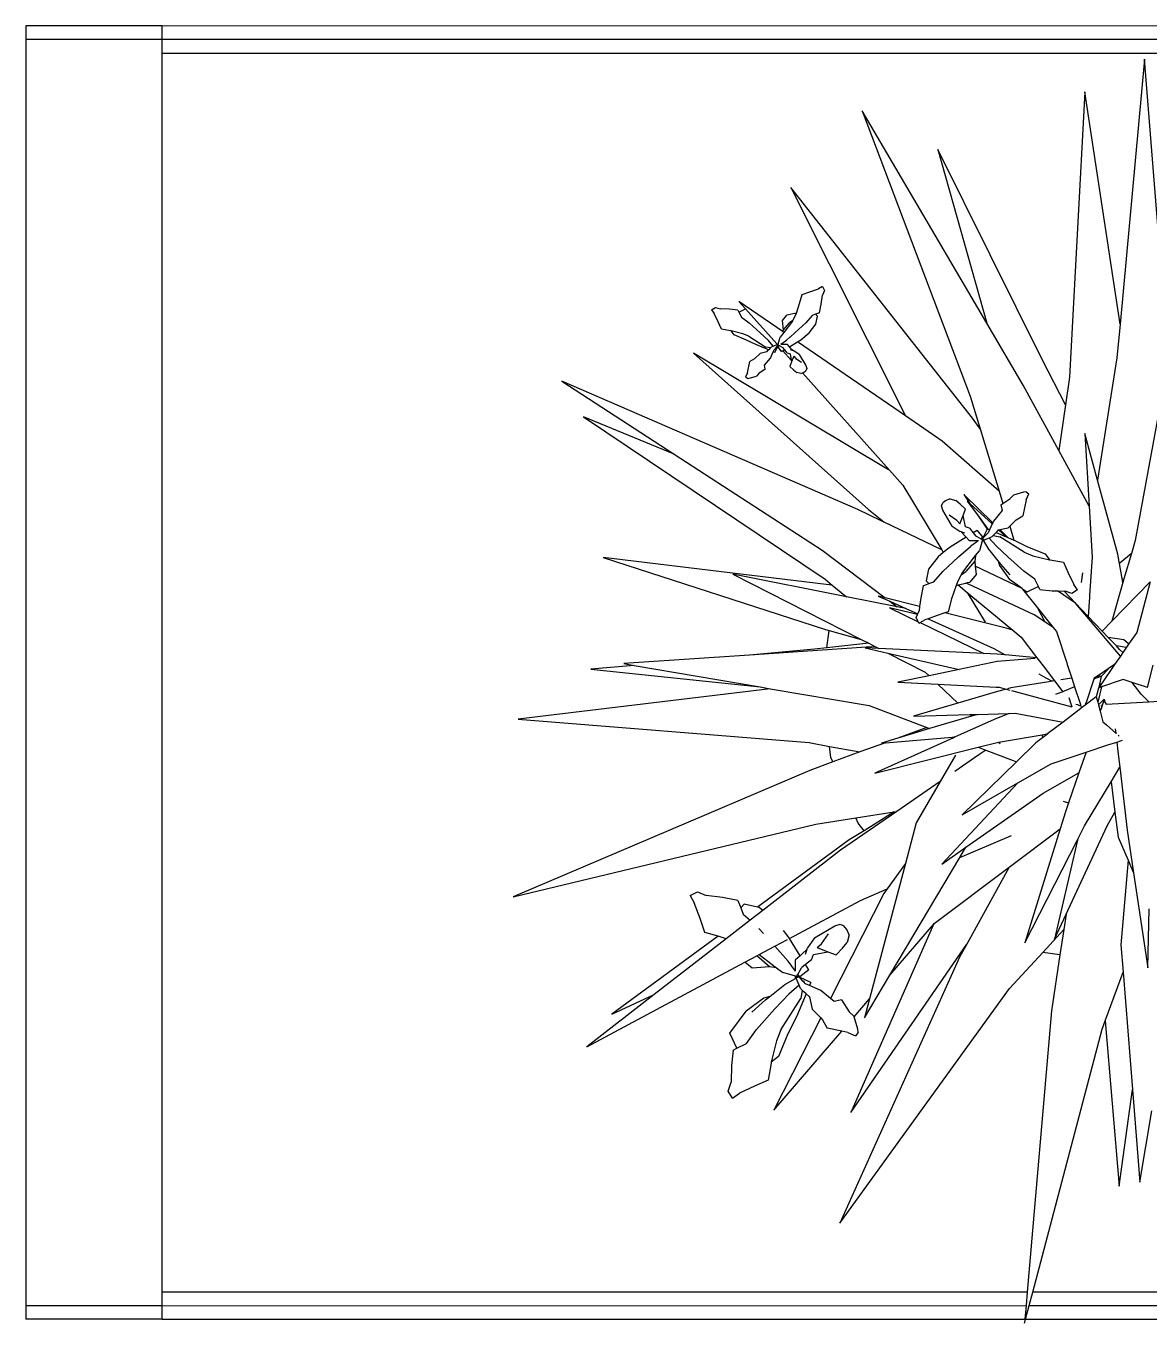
# Model space of a CAD drawing. Header units: metres. Extents: x 244.4 to 340.3, y -4.1 to 64.3.
# Drawn here: x 274.572 to 275.226, y 47.32 to 48.074 of the extents above; entities that cross this region are included whole.
import ezdxf

# ---------------------------------------------------------------- set-up
doc = ezdxf.new("R2010")
doc.units = ezdxf.units.M
doc.layers.add('Edges', color=7, linetype='Continuous')

# ---------------------------------------------------------------- blocks, each defined once
blk = doc.blocks.new('7ui89o')
at = {"layer": 'Edges'}
for p, q in [((276.50005, 48.07429), (276.42084, 48.07429)), ((276.42084, 48.07429), (276.42084, 48.06637)), ((277.58516, 48.07429), (276.50005, 48.07423)), ((276.50005, 48.07423), (276.50005, 48.07429)), ((276.50005, 48.06637), (276.50005, 48.07423)), ((276.50005, 48.06637), (276.42084, 48.06637)), ((276.42084, 48.06637), (276.42085, 47.32976)), ((277.58516, 48.06637), (276.50005, 48.06631)), ((276.50005, 48.06637), (276.50005, 48.06631)), ((276.50005, 48.05844), (276.50005, 48.06631)), ((276.50005, 47.33768), (276.50005, 48.05844)), ((276.50005, 48.05844), (277.58516, 48.05844)), ((277.07142, 48.055), (277.05724, 47.9007)), ((277.08604, 47.87334), (277.07142, 48.055)), ((277.03682, 48.03599), (277.02784, 47.86995)), ((277.05724, 47.9007), (277.03682, 48.03599)), ((276.90732, 48.02491), (276.97003, 47.85898)), ((276.9798, 47.90142), (276.90732, 48.02491)), ((276.9512, 48.00233), (276.9798, 47.90142)), ((277.01211, 47.87993), (276.9512, 48.00233)), ((276.97138, 47.84618), (276.8658, 47.98035)), ((276.8658, 47.98035), (276.93248, 47.84737)), ((276.87681, 47.9195), (276.88177, 47.92136)), ((276.88412, 47.92268), (276.88177, 47.92136)), ((276.8853, 47.92031), (276.88408, 47.9176)), ((276.88412, 47.92268), (276.8853, 47.92031)), ((276.86125, 47.89634), (276.8355, 47.91405)), ((276.8355, 47.91405), (276.83945, 47.90962)), ((276.869, 47.90728), (276.87087, 47.91278)), ((276.87087, 47.91278), (276.87229, 47.91803)), ((276.87229, 47.91803), (276.87681, 47.9195)), ((276.88245, 47.90746), (276.88343, 47.91233)), ((276.88343, 47.91233), (276.88408, 47.9176)), ((276.8196, 47.90917), (276.82185, 47.91056)), ((276.8196, 47.90917), (276.82114, 47.90696)), ((276.82345, 47.90219), (276.82114, 47.90696)), ((276.82185, 47.91056), (276.82466, 47.90961)), ((276.82997, 47.90946), (276.82466, 47.90961)), ((276.83491, 47.90894), (276.82997, 47.90946)), ((276.83491, 47.90894), (276.83549, 47.90777)), ((276.83549, 47.90777), (276.83945, 47.90962)), ((276.83549, 47.90777), (276.83698, 47.90477)), ((276.83698, 47.90477), (276.8415, 47.90155)), ((276.83945, 47.90962), (276.85758, 47.88929)), ((276.86091, 47.90287), (276.86349, 47.90595)), ((276.869, 47.90728), (276.86349, 47.90595)), ((276.86698, 47.90295), (276.86851, 47.90586)), ((276.86851, 47.90586), (276.869, 47.90728)), ((276.8781, 47.90579), (276.87447, 47.9016)), ((276.88012, 47.90656), (276.8781, 47.90579)), ((276.88245, 47.90746), (276.88012, 47.90656)), ((276.88012, 47.90656), (276.88128, 47.90547)), ((276.88025, 47.9007), (276.88128, 47.90547)), ((276.82535, 47.89784), (276.82345, 47.90219)), ((276.83071, 47.89691), (276.82535, 47.89784)), ((276.8415, 47.90155), (276.84799, 47.89566)), ((276.86143, 47.89745), (276.86091, 47.90287)), ((276.86125, 47.89634), (276.86143, 47.89745)), ((276.86143, 47.89745), (276.86504, 47.90159)), ((276.86674, 47.90251), (276.86173, 47.89602)), ((276.86698, 47.90295), (276.86504, 47.90159)), ((276.86674, 47.90251), (276.86698, 47.90295)), ((276.87447, 47.9016), (276.86799, 47.89569)), ((276.87638, 47.89565), (276.88025, 47.9007)), ((277.00095, 47.86539), (276.9798, 47.90142)), ((277.05724, 47.9007), (277.05544, 47.88114)), ((276.83101, 47.89684), (276.83071, 47.89691)), ((276.8328, 47.8945), (276.83101, 47.89684)), ((276.83781, 47.89522), (276.83101, 47.89684)), ((276.84002, 47.89156), (276.8328, 47.8945)), ((276.84132, 47.89377), (276.83781, 47.89522)), ((276.84544, 47.88886), (276.84002, 47.89156)), ((276.84132, 47.89377), (276.85127, 47.88748)), ((276.84799, 47.89566), (276.8527, 47.89124)), ((276.85554, 47.88802), (276.8527, 47.89124)), ((276.85841, 47.88911), (276.85955, 47.89319)), ((276.86167, 47.89594), (276.85955, 47.89319)), ((276.85999, 47.88912), (276.86316, 47.89142)), ((276.86173, 47.89602), (276.86125, 47.89634)), ((276.8619, 47.8959), (276.86173, 47.89602)), ((276.86541, 47.89341), (276.86316, 47.89142)), ((276.86489, 47.88769), (276.86961, 47.8906)), ((276.86541, 47.89341), (276.8655, 47.89342)), ((276.8655, 47.89342), (276.86546, 47.89345)), ((276.86799, 47.89569), (276.8655, 47.89342)), ((276.86961, 47.8906), (276.87148, 47.89175)), ((276.93248, 47.84737), (276.86961, 47.8906)), ((276.87148, 47.89175), (276.87638, 47.89565)), ((276.80906, 47.88392), (276.91097, 47.793)), ((276.92162, 47.81671), (276.80906, 47.88392)), ((276.84789, 47.88378), (276.84453, 47.88058)), ((276.85278, 47.88579), (276.84544, 47.88886)), ((276.85184, 47.88472), (276.84789, 47.88378)), ((276.85392, 47.887), (276.85127, 47.88748)), ((276.85184, 47.88472), (276.85278, 47.88579)), ((276.85201, 47.88476), (276.85184, 47.88472)), ((276.85278, 47.88579), (276.85343, 47.88648)), ((276.85343, 47.88648), (276.85392, 47.887)), ((276.85382, 47.88108), (276.85544, 47.88467)), ((276.85392, 47.887), (276.85446, 47.88758)), ((276.85446, 47.88758), (276.85554, 47.88802)), ((276.85544, 47.88467), (276.85601, 47.88594)), ((276.85636, 47.88428), (276.85544, 47.88467)), ((276.85554, 47.88802), (276.85779, 47.88892)), ((276.85601, 47.88594), (276.85662, 47.88652)), ((276.85636, 47.88428), (276.85801, 47.88768)), ((276.85662, 47.88652), (276.85675, 47.88664)), ((276.8569, 47.88647), (276.85662, 47.88652)), ((276.85675, 47.88664), (276.85807, 47.8879)), ((276.8569, 47.88647), (276.85675, 47.88664)), ((276.85757, 47.8891), (276.8577, 47.88909)), ((276.85758, 47.88929), (276.8577, 47.88909)), ((276.8577, 47.88909), (276.85775, 47.8891)), ((276.85779, 47.88892), (276.8577, 47.88909)), ((276.85775, 47.8891), (276.8578, 47.88905)), ((276.85779, 47.88892), (276.85786, 47.88895)), ((276.85786, 47.88895), (276.85789, 47.88893)), ((276.85789, 47.88893), (276.85806, 47.88845)), ((276.85789, 47.88893), (276.85792, 47.88891)), ((276.85792, 47.88891), (276.85825, 47.88854)), ((276.85792, 47.88891), (276.8583, 47.88871)), ((276.85799, 47.88911), (276.85841, 47.88911)), ((276.85801, 47.88768), (276.85807, 47.8879)), ((276.85801, 47.88768), (276.85817, 47.8878)), ((276.85806, 47.88845), (276.85817, 47.88825)), ((276.85807, 47.8879), (276.8582, 47.88803)), ((276.85815, 47.88818), (276.85817, 47.88825)), ((276.85815, 47.88818), (276.8582, 47.88803)), ((276.85817, 47.88825), (276.85825, 47.88854)), ((276.85817, 47.8878), (276.85895, 47.88836)), ((276.86039, 47.88491), (276.85817, 47.8878)), ((276.85825, 47.88854), (276.8583, 47.88871)), ((276.8583, 47.88871), (276.85841, 47.88911)), ((276.85837, 47.88867), (276.85895, 47.88836)), ((276.85895, 47.88836), (276.86105, 47.88723)), ((276.85996, 47.88909), (276.85999, 47.88912)), ((276.85999, 47.88912), (276.86362, 47.88914)), ((276.86039, 47.88491), (276.8611, 47.88535)), ((276.86208, 47.88595), (276.86105, 47.88723)), ((276.8611, 47.88535), (276.86208, 47.88595)), ((276.8611, 47.88535), (276.86598, 47.87987)), ((276.86364, 47.88403), (276.86208, 47.88595)), ((276.86489, 47.88769), (276.86362, 47.88914)), ((276.86364, 47.88403), (276.86527, 47.88346)), ((276.86542, 47.88707), (276.86489, 47.88769)), ((276.86527, 47.88346), (276.86598, 47.87987)), ((276.86701, 47.88545), (276.86542, 47.88707)), ((276.86543, 47.886), (276.86701, 47.88545)), ((276.86749, 47.8822), (276.86619, 47.87884)), ((276.86701, 47.88545), (276.86744, 47.88531)), ((276.87058, 47.8831), (276.86744, 47.88531)), ((276.86749, 47.8822), (276.86872, 47.88089)), ((276.87058, 47.8831), (276.87437, 47.87666)), ((276.84054, 47.87244), (276.84183, 47.87902)), ((276.84453, 47.88058), (276.84183, 47.87902)), ((276.85085, 47.87453), (276.84711, 47.87206)), ((276.85034, 47.87684), (276.85382, 47.88108)), ((276.85085, 47.87453), (276.85034, 47.87684)), ((276.86619, 47.87884), (276.86517, 47.87619)), ((276.86517, 47.87619), (276.86736, 47.87422)), ((276.86598, 47.87987), (276.86619, 47.87884)), ((276.86872, 47.88089), (276.87187, 47.87866)), ((276.87437, 47.87666), (276.87496, 47.8749)), ((276.87496, 47.8749), (276.87445, 47.87373)), ((277.02546, 47.85378), (277.01211, 47.87993)), ((277.05544, 47.88114), (277.04409, 47.81011)), ((276.90471, 47.79297), (276.7326, 47.86754)), ((276.7326, 47.86754), (276.79793, 47.82511)), ((276.84054, 47.87244), (276.83938, 47.87003)), ((276.84054, 47.86917), (276.83938, 47.87003)), ((276.84054, 47.86917), (276.84157, 47.86932)), ((276.84157, 47.86932), (276.8457, 47.87054)), ((276.84711, 47.87206), (276.8457, 47.87054)), ((276.86736, 47.87422), (276.86916, 47.87273)), ((276.87161, 47.8721), (276.86916, 47.87273)), ((276.87161, 47.8721), (276.87256, 47.8725)), ((276.87256, 47.8725), (276.87329, 47.87281)), ((276.87256, 47.8725), (276.92304, 47.81591)), ((276.87329, 47.87281), (276.87445, 47.87373)), ((277.02784, 47.86995), (277.02546, 47.85378)), ((277.02156, 47.82736), (277.00095, 47.86539)), ((276.97003, 47.85898), (276.97585, 47.83982)), ((277.02546, 47.85378), (277.02156, 47.82736)), ((276.7452, 47.84684), (276.88575, 47.75236)), ((276.79793, 47.82511), (276.7452, 47.84684)), ((276.9537, 47.83277), (276.93248, 47.84737)), ((276.97585, 47.83982), (276.97138, 47.84618)), ((277.07984, 47.84972), (277.06594, 47.77483)), ((276.97585, 47.83982), (276.98686, 47.80363)), ((277.03668, 47.83726), (277.03918, 47.79486)), ((277.04409, 47.81011), (277.03668, 47.83726)), ((276.98686, 47.80363), (276.9537, 47.83277)), ((276.79793, 47.82511), (276.88388, 47.76928)), ((277.03918, 47.79486), (277.02156, 47.82736)), ((276.92304, 47.81591), (276.92162, 47.81671)), ((276.92304, 47.81591), (276.93088, 47.80713)), ((276.93088, 47.80713), (276.95348, 47.76946)), ((277.05588, 47.76693), (277.04409, 47.81011)), ((276.95818, 47.79909), (276.95579, 47.79807)), ((276.95818, 47.79909), (276.96168, 47.79818)), ((276.96639, 47.80167), (276.96984, 47.79648)), ((276.98316, 47.78528), (276.96639, 47.80167)), ((276.98686, 47.80363), (276.98905, 47.79641)), ((276.98905, 47.79641), (276.99318, 47.79915)), ((276.99318, 47.79915), (276.99521, 47.80132)), ((277.0011, 47.80305), (276.99521, 47.80132)), ((277.00257, 47.80327), (277.0011, 47.80305)), ((277.00257, 47.80327), (277.00423, 47.80204)), ((277.00257, 47.7986), (277.00423, 47.80204)), ((276.91831, 47.78642), (276.90471, 47.79297)), ((276.91097, 47.793), (276.91859, 47.78678)), ((276.95339, 47.79508), (276.95413, 47.79676)), ((276.95424, 47.79257), (276.95339, 47.79508)), ((276.95579, 47.79807), (276.95413, 47.79676)), ((276.95966, 47.78336), (276.95424, 47.79257)), ((276.96426, 47.79606), (276.96168, 47.79818)), ((276.96739, 47.79324), (276.96426, 47.79606)), ((276.96593, 47.78945), (276.96739, 47.79324)), ((276.96984, 47.79648), (276.9684, 47.7978)), ((276.9684, 47.7978), (276.97425, 47.78987)), ((276.98284, 47.78456), (276.96984, 47.79648)), ((276.98858, 47.79232), (276.9836, 47.78626)), ((276.98784, 47.79561), (276.98905, 47.79641)), ((276.98784, 47.79561), (276.98858, 47.79232)), ((277.00257, 47.7986), (277.00073, 47.78919)), ((277.03918, 47.79486), (277.04093, 47.76515)), ((276.91831, 47.78642), (276.91859, 47.78678)), ((276.92008, 47.78556), (276.91831, 47.78642)), ((276.91859, 47.78678), (276.92008, 47.78556)), ((276.95348, 47.76946), (276.92008, 47.78556)), ((276.96232, 47.78653), (276.95781, 47.78971)), ((276.96408, 47.78466), (276.96232, 47.78653)), ((276.96408, 47.78466), (276.96593, 47.78945)), ((276.96725, 47.78285), (276.96593, 47.78945)), ((276.97425, 47.78987), (276.97985, 47.78145)), ((276.97425, 47.78987), (276.98042, 47.78149)), ((276.98284, 47.78456), (276.98129, 47.78113)), ((276.98316, 47.78528), (276.98284, 47.78456)), ((276.9836, 47.78626), (276.98316, 47.78528)), ((276.99304, 47.78331), (276.99687, 47.78697)), ((276.99687, 47.78697), (277.00073, 47.78919)), ((276.96779, 47.77682), (276.95837, 47.77101)), ((276.95966, 47.78336), (276.96414, 47.78022)), ((276.96475, 47.78001), (276.96414, 47.78022)), ((276.96475, 47.78001), (276.96702, 47.77769)), ((276.96702, 47.77923), (276.96475, 47.78001)), ((276.96702, 47.77769), (276.96779, 47.77682)), ((276.96958, 47.78204), (276.96725, 47.78285)), ((276.96779, 47.77682), (276.9696, 47.77475)), ((276.96958, 47.78204), (276.9718, 47.77929)), ((276.97421, 47.78078), (276.9718, 47.77929)), ((276.9718, 47.77929), (276.97327, 47.77747)), ((276.97627, 47.77586), (276.97327, 47.77747)), ((276.97421, 47.78078), (276.97738, 47.77666)), ((276.97738, 47.77666), (276.97627, 47.77586)), ((276.97753, 47.77651), (276.97734, 47.77633)), ((276.97742, 47.77612), (276.97734, 47.77633)), ((276.97761, 47.77681), (276.97738, 47.77666)), ((276.97941, 47.77831), (276.97753, 47.77651)), ((276.97761, 47.77681), (276.97753, 47.77651)), ((276.97985, 47.78145), (276.97761, 47.77681)), ((276.98114, 47.77635), (276.97793, 47.77505)), ((276.9792, 47.77856), (276.9796, 47.77849)), ((276.9792, 47.77856), (276.97941, 47.77831)), ((276.9796, 47.77849), (276.97941, 47.77831)), ((276.98047, 47.77932), (276.9796, 47.77849)), ((276.97997, 47.78168), (276.97985, 47.78145)), ((276.97997, 47.78168), (276.98042, 47.78149)), ((276.98042, 47.78149), (276.98129, 47.78113)), ((276.98129, 47.78113), (276.98047, 47.77932)), ((276.98268, 47.77697), (276.98114, 47.77635)), ((276.98114, 47.77635), (276.9852, 47.77174)), ((276.98349, 47.77779), (276.98268, 47.77697)), ((276.98415, 47.77854), (276.98349, 47.77779)), ((276.98349, 47.77779), (276.98724, 47.77712)), ((276.98509, 47.77953), (276.98415, 47.77854)), ((276.98643, 47.78105), (276.98509, 47.77953)), ((276.98509, 47.77953), (276.99104, 47.77704)), ((276.98618, 47.78099), (276.98643, 47.78105)), ((276.98643, 47.78105), (276.98662, 47.7811)), ((276.98662, 47.7811), (276.98727, 47.78125)), ((276.99104, 47.77704), (276.98662, 47.7811)), ((277.00146, 47.76813), (276.98724, 47.77712)), ((276.98727, 47.78125), (276.99207, 47.78239)), ((276.99198, 47.77665), (276.98727, 47.78125)), ((276.99104, 47.77704), (276.99198, 47.77665)), ((276.99198, 47.77665), (276.99551, 47.77517)), ((276.99207, 47.78239), (276.99304, 47.78331)), ((276.99304, 47.78331), (276.99551, 47.77517)), ((276.88388, 47.76928), (276.92057, 47.74159)), ((276.95348, 47.76946), (276.95443, 47.76788)), ((276.95837, 47.77101), (276.95443, 47.76788)), ((276.96335, 47.76538), (276.97026, 47.77149)), ((276.97479, 47.77478), (276.9696, 47.77475)), ((276.97479, 47.77478), (276.97026, 47.77149)), ((276.97324, 47.76613), (276.97542, 47.76895)), ((276.97483, 47.77481), (276.97479, 47.77478)), ((276.97705, 47.77479), (276.97542, 47.76895)), ((276.9771, 47.77541), (276.97627, 47.77586)), ((276.9772, 47.77536), (276.97705, 47.77479)), ((276.97806, 47.77482), (276.97705, 47.77479)), ((276.97739, 47.77602), (276.9772, 47.77536)), ((276.97779, 47.77504), (276.9772, 47.77536)), ((276.97742, 47.77612), (276.97739, 47.77602)), ((276.97755, 47.77573), (276.97739, 47.77602)), ((276.97755, 47.77573), (276.97742, 47.77612)), ((276.97779, 47.77504), (276.97755, 47.77573)), ((276.97784, 47.77502), (276.97779, 47.77504)), ((276.97793, 47.77505), (276.97784, 47.77502)), ((276.97798, 47.77496), (276.97784, 47.77502)), ((276.97798, 47.77496), (276.97793, 47.77505)), ((276.97825, 47.7748), (276.97798, 47.77496)), ((276.98084, 47.76986), (276.97806, 47.77482)), ((276.97825, 47.7748), (276.97806, 47.77482)), ((276.98625, 47.76311), (276.98084, 47.76986)), ((276.99193, 47.76543), (276.9852, 47.77174)), ((276.99551, 47.77517), (276.99558, 47.77514)), ((276.99558, 47.77514), (277.00331, 47.77128)), ((277.00331, 47.77128), (277.01363, 47.76709)), ((277.06594, 47.77483), (277.06382, 47.76745)), ((276.75659, 47.76496), (276.88597, 47.72316)), ((276.88629, 47.74934), (276.75659, 47.76496)), ((276.95137, 47.76544), (276.94584, 47.75822)), ((276.95443, 47.76788), (276.95137, 47.76544)), ((276.95409, 47.75694), (276.96335, 47.76538)), ((276.96514, 47.75565), (276.97324, 47.76613)), ((276.97273, 47.76288), (276.96758, 47.75695)), ((276.97324, 47.76613), (276.97273, 47.76288)), ((276.97273, 47.76288), (276.973, 47.76006)), ((276.98625, 47.76311), (276.9871, 47.76041)), ((276.98784, 47.76113), (276.98625, 47.76311)), ((276.99336, 47.75492), (276.98784, 47.76113)), ((277.0012, 47.75701), (276.99193, 47.76543)), ((277.00146, 47.76813), (277.00647, 47.76606)), ((277.00647, 47.76606), (277.01619, 47.76375)), ((277.01363, 47.76709), (277.01619, 47.76375)), ((277.01619, 47.76375), (277.01662, 47.76364)), ((277.01662, 47.76364), (277.02428, 47.76232)), ((277.02428, 47.76232), (277.02698, 47.7561)), ((277.04093, 47.76515), (277.03951, 47.7429)), ((277.0567, 47.76255), (277.05588, 47.76693)), ((277.0571, 47.7618), (277.0567, 47.76255)), ((277.05687, 47.7616), (277.0567, 47.76255)), ((277.0571, 47.7618), (277.05687, 47.7616)), ((277.05853, 47.75276), (277.05687, 47.7616)), ((277.06382, 47.76745), (277.0571, 47.7618)), ((277.06382, 47.76745), (277.05952, 47.75253)), ((276.89809, 47.74222), (276.83203, 47.7554)), ((276.83203, 47.7554), (276.90671, 47.71735)), ((276.94584, 47.75822), (276.94437, 47.75141)), ((276.94891, 47.75096), (276.95409, 47.75694)), ((276.9648, 47.75501), (276.96261, 47.75085)), ((276.9648, 47.75501), (276.96758, 47.75695)), ((276.96514, 47.75565), (276.9648, 47.75501)), ((276.97347, 47.75512), (276.96979, 47.75073)), ((277.00025, 47.74692), (276.973, 47.76006)), ((276.973, 47.76006), (276.97347, 47.75512)), ((276.9871, 47.76041), (276.993, 47.7523)), ((277.00765, 47.75242), (277.0012, 47.75701)), ((277.02698, 47.7561), (277.03029, 47.74929)), ((277.03547, 47.75611), (277.03458, 47.75057)), ((276.88575, 47.75236), (276.88985, 47.74899)), ((276.88985, 47.74899), (276.88629, 47.74934)), ((276.88985, 47.74899), (276.89809, 47.74222)), ((276.9427, 47.74857), (276.9413, 47.74161)), ((276.9427, 47.74857), (276.94603, 47.74985)), ((276.94603, 47.74985), (276.94437, 47.75141)), ((276.94603, 47.74985), (276.94891, 47.75096)), ((276.96192, 47.74883), (276.95924, 47.74098)), ((276.96261, 47.75085), (276.96192, 47.74883)), ((276.96192, 47.74883), (276.963, 47.74909)), ((276.963, 47.74909), (276.96747, 47.75017)), ((276.963, 47.74909), (276.96839, 47.74463)), ((276.96747, 47.75017), (276.96842, 47.7504)), ((276.96907, 47.74943), (276.96747, 47.75017)), ((276.96842, 47.7504), (276.96979, 47.75073)), ((277.00735, 47.73162), (276.96907, 47.74943)), ((277.00025, 47.74692), (276.993, 47.7523)), ((277.00058, 47.74668), (277.00025, 47.74692)), ((277.00294, 47.74493), (277.00058, 47.74668)), ((277.00058, 47.74668), (277.00927, 47.73575)), ((277.00978, 47.74813), (277.00294, 47.74493)), ((277.00978, 47.74813), (277.00765, 47.75242)), ((277.01061, 47.74645), (277.00978, 47.74813)), ((277.01061, 47.74645), (277.01767, 47.74572)), ((277.03249, 47.74613), (277.02927, 47.74414)), ((277.03249, 47.74613), (277.03029, 47.74929)), ((277.07471, 47.75082), (277.05244, 47.72795)), ((277.05894, 47.75053), (277.05244, 47.72795)), ((277.05893, 47.75262), (277.05853, 47.75276)), ((277.05894, 47.75053), (277.05853, 47.75276)), ((277.05952, 47.75253), (277.05894, 47.75053)), ((277.07471, 47.75082), (277.06691, 47.72142)), ((276.92752, 47.73635), (276.89809, 47.74222)), ((276.92057, 47.74159), (276.91656, 47.7426)), ((276.91656, 47.7426), (276.92326, 47.73957)), ((276.94067, 47.73653), (276.92057, 47.74159)), ((276.92326, 47.73957), (276.92752, 47.73635)), ((276.92326, 47.73957), (276.93258, 47.73534)), ((276.9413, 47.74161), (276.94067, 47.73653)), ((276.95924, 47.74098), (276.95721, 47.73348)), ((276.96839, 47.74463), (276.97868, 47.72748)), ((276.96839, 47.74463), (276.97703, 47.73748)), ((277.01767, 47.74572), (277.02092, 47.74562)), ((277.03136, 47.73849), (277.02092, 47.74562)), ((277.02092, 47.74562), (277.02475, 47.74551)), ((277.03136, 47.73849), (277.02475, 47.74551)), ((277.02475, 47.74551), (277.02525, 47.7455)), ((277.02927, 47.74414), (277.02525, 47.7455)), ((277.05743, 47.70766), (277.03136, 47.73849)), ((277.03874, 47.73079), (277.03136, 47.73849)), ((277.03945, 47.74197), (277.03874, 47.73079)), ((277.03951, 47.7429), (277.03945, 47.74197)), ((276.92313, 47.73578), (276.93989, 47.72767)), ((276.93934, 47.73179), (276.92313, 47.73578)), ((276.93258, 47.73534), (276.92752, 47.73635)), ((276.93258, 47.73534), (276.93952, 47.73219)), ((276.93863, 47.73021), (276.93934, 47.73179)), ((276.93934, 47.73179), (276.93952, 47.73219)), ((276.93952, 47.73219), (276.94037, 47.73409)), ((276.94067, 47.73653), (276.94037, 47.73409)), ((276.95076, 47.73137), (276.9456, 47.72944)), ((276.9553, 47.73285), (276.95076, 47.73137)), ((276.95721, 47.73348), (276.9553, 47.73285)), ((276.991, 47.72387), (276.9553, 47.73285)), ((276.97703, 47.73748), (276.99492, 47.72268)), ((277.01339, 47.72761), (277.00735, 47.73162)), ((277.00927, 47.73575), (277.01339, 47.72761)), ((277.00927, 47.73575), (277.01835, 47.72432)), ((276.93989, 47.72767), (276.93863, 47.73021)), ((276.94031, 47.72683), (276.93989, 47.72767)), ((276.94031, 47.72683), (276.94092, 47.72717)), ((276.94092, 47.72717), (276.94367, 47.72872)), ((276.94092, 47.72717), (276.97799, 47.70922)), ((276.9456, 47.72944), (276.94367, 47.72872)), ((276.9456, 47.72944), (276.9839, 47.71208)), ((276.99492, 47.72268), (276.991, 47.72387)), ((277.01835, 47.72432), (277.01339, 47.72761)), ((277.01835, 47.72432), (277.02019, 47.72201)), ((277.04687, 47.72224), (277.03874, 47.73079)), ((277.05244, 47.72795), (277.04687, 47.72224)), ((276.88597, 47.72316), (276.888, 47.72259)), ((276.88667, 47.71248), (276.888, 47.72259)), ((276.888, 47.72259), (276.90671, 47.71735)), ((276.90671, 47.71735), (276.91103, 47.71515)), ((276.99492, 47.72268), (276.99975, 47.71869)), ((276.99975, 47.71869), (277.00887, 47.7067)), ((277.02019, 47.72201), (277.0262, 47.70371)), ((277.05034, 47.71858), (277.04687, 47.72224)), ((277.05942, 47.71719), (277.05034, 47.71858)), ((277.05511, 47.71357), (277.05034, 47.71858)), ((277.06189, 47.71495), (277.05942, 47.71719)), ((277.06691, 47.72142), (277.06224, 47.71464)), ((276.84166, 47.70829), (276.76851, 47.70328)), ((276.91254, 47.71314), (276.84166, 47.70829)), ((276.87956, 47.7117), (276.84166, 47.70829)), ((276.88667, 47.71248), (276.87956, 47.7117)), ((276.91103, 47.71515), (276.88667, 47.71248)), ((276.90896, 47.71251), (276.92219, 47.70946)), ((276.91696, 47.71213), (276.90896, 47.71251)), ((276.91103, 47.71515), (276.91532, 47.71296)), ((276.91532, 47.71296), (276.91254, 47.71314)), ((276.91532, 47.71296), (276.91696, 47.71213)), ((276.97799, 47.70922), (276.91696, 47.71213)), ((276.92219, 47.70946), (276.94392, 47.6984)), ((276.92219, 47.70946), (276.96359, 47.69993)), ((276.98577, 47.70885), (276.97799, 47.70922)), ((276.9839, 47.71208), (276.99041, 47.70842)), ((276.99041, 47.70842), (276.98577, 47.70885)), ((277.00887, 47.7067), (276.99041, 47.70842)), ((277.06076, 47.71264), (277.05511, 47.71357)), ((277.05699, 47.71159), (277.05511, 47.71357)), ((277.05882, 47.70967), (277.05699, 47.71159)), ((277.05882, 47.70967), (277.05743, 47.70766)), ((277.05945, 47.71058), (277.05882, 47.70967)), ((277.06224, 47.71464), (277.05945, 47.71058)), ((277.06224, 47.71464), (277.06189, 47.71495)), ((276.77455, 47.70225), (276.74946, 47.7)), ((276.76851, 47.70328), (276.77455, 47.70225)), ((276.77455, 47.70225), (276.84796, 47.68972)), ((276.98571, 47.70456), (276.96359, 47.69993)), ((277.00776, 47.70619), (276.98571, 47.70456)), ((277.00887, 47.7067), (277.01325, 47.70095)), ((277.01325, 47.70095), (277.01419, 47.69971)), ((277.0262, 47.70371), (277.02651, 47.70277)), ((277.02651, 47.70277), (277.02913, 47.69483)), ((277.05406, 47.70276), (277.04639, 47.69162)), ((277.05406, 47.70276), (277.05034, 47.70028)), ((277.05743, 47.70766), (277.05406, 47.70276)), ((277.07318, 47.68938), (277.07655, 47.70248)), ((276.74946, 47.7), (276.84796, 47.68972)), ((276.94613, 47.69628), (276.92803, 47.69249)), ((276.94392, 47.6984), (276.94613, 47.69628)), ((276.96359, 47.69993), (276.94613, 47.69628)), ((277.00993, 47.69744), (277.01412, 47.69508)), ((277.01412, 47.69508), (277.01775, 47.69305)), ((277.01419, 47.69971), (277.01911, 47.69326)), ((277.01911, 47.69326), (277.01775, 47.69305)), ((277.01911, 47.69326), (277.0239, 47.68696)), ((277.02913, 47.69483), (277.0228, 47.69384)), ((277.02913, 47.69483), (277.0308, 47.68975)), ((277.04197, 47.69426), (277.03744, 47.68072)), ((277.04393, 47.69504), (277.04197, 47.69426)), ((277.04216, 47.69482), (277.04197, 47.69426)), ((277.0458, 47.69725), (277.04216, 47.69482)), ((277.0458, 47.69725), (277.04393, 47.69504)), ((277.04639, 47.69604), (277.04393, 47.69504)), ((277.04631, 47.69571), (277.0452, 47.69134)), ((277.05034, 47.70028), (277.0458, 47.69725)), ((277.05058, 47.7002), (277.04631, 47.69571)), ((277.04639, 47.69604), (277.04631, 47.69571)), ((277.059, 47.6941), (277.04641, 47.6897)), ((277.05058, 47.7002), (277.05034, 47.70028)), ((277.06419, 47.69237), (277.059, 47.6941)), ((276.8538, 47.68872), (276.70708, 47.67093)), ((276.84796, 47.68972), (276.8538, 47.68872)), ((276.8538, 47.68872), (276.91138, 47.67889)), ((276.92803, 47.69249), (276.95129, 47.69135)), ((276.95129, 47.69135), (276.96291, 47.68024)), ((276.95129, 47.69135), (276.98521, 47.68968)), ((276.98463, 47.68662), (276.96291, 47.68024)), ((276.99103, 47.68849), (276.98463, 47.68662)), ((276.98521, 47.68968), (276.987, 47.68959)), ((276.987, 47.68959), (276.99103, 47.68849)), ((276.99103, 47.68849), (276.99314, 47.68792)), ((276.99372, 47.68929), (276.99176, 47.68871)), ((277.01573, 47.69273), (276.99372, 47.68929)), ((276.99411, 47.68766), (277.02909, 47.67817)), ((277.01775, 47.69305), (277.01573, 47.69273)), ((277.0239, 47.68696), (277.02015, 47.68545)), ((277.02475, 47.68731), (277.0239, 47.68696)), ((277.0308, 47.68975), (277.02475, 47.68731)), ((277.0308, 47.68975), (277.03396, 47.68013)), ((277.04464, 47.68909), (277.04335, 47.68403)), ((277.04641, 47.6897), (277.04424, 47.68082)), ((277.04639, 47.69162), (277.04464, 47.68909)), ((277.0452, 47.69134), (277.04464, 47.68909)), ((277.04641, 47.6897), (277.04464, 47.68909)), ((277.04639, 47.69162), (277.0452, 47.69134)), ((277.06952, 47.68551), (277.06419, 47.69237)), ((277.07318, 47.68938), (277.06419, 47.69237)), ((276.91138, 47.67889), (276.94478, 47.66614)), ((276.96291, 47.68024), (276.93707, 47.67266)), ((277.02015, 47.68545), (277.01968, 47.68526)), ((277.0274, 47.68358), (277.02853, 47.67998)), ((277.02853, 47.67998), (277.02909, 47.67817)), ((277.03159, 47.67973), (277.03255, 47.67943)), ((277.03255, 47.67943), (277.03321, 47.67922)), ((277.03321, 47.67922), (277.03383, 47.67902)), ((277.03396, 47.68013), (277.03427, 47.6792)), ((277.03427, 47.6792), (277.03482, 47.6775)), ((277.03688, 47.67908), (277.03482, 47.6775)), ((277.04335, 47.68403), (277.03688, 47.67908)), ((277.03737, 47.68052), (277.03688, 47.67908)), ((277.03744, 47.68072), (277.03737, 47.68052)), ((277.04335, 47.68403), (277.04424, 47.68082)), ((277.04424, 47.68082), (277.04462, 47.67941)), ((277.04793, 47.68258), (277.04462, 47.67941)), ((277.04462, 47.67941), (277.04567, 47.67555)), ((277.04624, 47.67884), (277.04639, 47.67766)), ((277.04705, 47.67955), (277.04639, 47.67766)), ((277.04662, 47.67952), (277.04705, 47.67955)), ((277.04782, 47.68178), (277.04705, 47.67955)), ((277.04782, 47.68178), (277.04844, 47.68085)), ((277.04793, 47.68258), (277.04844, 47.68085)), ((277.04844, 47.68085), (277.04923, 47.67968)), ((277.04905, 47.67967), (277.04923, 47.67968)), ((277.04923, 47.67968), (277.07406, 47.68114)), ((277.07406, 47.68114), (277.06952, 47.68551)), ((277.07368, 47.68112), (277.07388, 47.68132)), ((277.07406, 47.68114), (277.07983, 47.68148)), ((276.70708, 47.67093), (276.87644, 47.65732)), ((276.93707, 47.67266), (276.9698, 47.67365)), ((276.97075, 47.67275), (276.94647, 47.66549)), ((276.98533, 47.6714), (276.96137, 47.66064)), ((276.9698, 47.67365), (276.97424, 47.67379)), ((276.9698, 47.67365), (276.97075, 47.67275)), ((276.97424, 47.67379), (276.97075, 47.67275)), ((276.97424, 47.67379), (276.99264, 47.67435)), ((276.99264, 47.67435), (276.98533, 47.6714)), ((276.99264, 47.67435), (276.99615, 47.67446)), ((276.99615, 47.67446), (277.02409, 47.66928)), ((277.03441, 47.67718), (277.02409, 47.66928)), ((277.03482, 47.6775), (277.03441, 47.67718)), ((277.04639, 47.67766), (277.04567, 47.67555)), ((277.04567, 47.67555), (277.04731, 47.66946)), ((276.94478, 47.66614), (276.92799, 47.65997)), ((276.94647, 47.66549), (276.92799, 47.65997)), ((276.94478, 47.66614), (276.94647, 47.66549)), ((277.02409, 47.66928), (277.01531, 47.66255)), ((277.04731, 47.66946), (277.04933, 47.66768)), ((277.04933, 47.66768), (277.05474, 47.66292)), ((277.05446, 47.66528), (277.05474, 47.66292)), ((276.87644, 47.65732), (276.88823, 47.65515)), ((276.92071, 47.6573), (276.90593, 47.65188)), ((276.96036, 47.66019), (276.91453, 47.63961)), ((276.92799, 47.65997), (276.91841, 47.65711)), ((276.91841, 47.65711), (276.92071, 47.6573)), ((276.92071, 47.6573), (276.95955, 47.66049)), ((276.95955, 47.66049), (276.96137, 47.66064)), ((276.95955, 47.66049), (276.96036, 47.66019)), ((276.96137, 47.66064), (276.96036, 47.66019)), ((276.97479, 47.65468), (276.98657, 47.65762)), ((276.98657, 47.65762), (276.98677, 47.65767)), ((276.98657, 47.65762), (276.98746, 47.65677)), ((276.98677, 47.65767), (276.98763, 47.65782)), ((276.98763, 47.65782), (277.01186, 47.66196)), ((277.00829, 47.65716), (276.99704, 47.64618)), ((277.01216, 47.66013), (277.00829, 47.65716)), ((277.01186, 47.66196), (277.01457, 47.66242)), ((277.01186, 47.66196), (277.01216, 47.66013)), ((277.01513, 47.66241), (277.01216, 47.66013)), ((277.01457, 47.66242), (277.01531, 47.66255)), ((277.01457, 47.66242), (277.01513, 47.66241)), ((277.01531, 47.66255), (277.01513, 47.66241)), ((277.03745, 47.65177), (277.05013, 47.65596)), ((277.05013, 47.65596), (277.05535, 47.65769)), ((277.05474, 47.66292), (277.05479, 47.66248)), ((277.05535, 47.65769), (277.05801, 47.65857)), ((277.05535, 47.65769), (277.056, 47.65213)), ((277.0561, 47.66172), (277.05655, 47.66132)), ((277.05655, 47.66132), (277.05672, 47.66117)), ((277.05801, 47.65857), (277.05862, 47.65878)), ((276.88907, 47.64874), (276.88823, 47.65515)), ((276.88823, 47.65515), (276.90593, 47.65188)), ((276.89017, 47.64609), (276.88907, 47.64874)), ((276.90593, 47.65188), (276.89017, 47.64609)), ((276.91453, 47.63961), (276.97479, 47.65468)), ((276.96145, 47.65002), (276.95262, 47.63474)), ((276.975, 47.65019), (276.96104, 47.64055)), ((276.97479, 47.65468), (276.97911, 47.65303)), ((276.97911, 47.65303), (276.975, 47.65019)), ((276.97911, 47.65303), (276.9951, 47.64692)), ((277.01724, 47.64508), (277.03745, 47.65177)), ((277.03745, 47.65177), (277.0333, 47.63976)), ((277.056, 47.65213), (277.05706, 47.64308)), ((276.8767, 47.64115), (276.70417, 47.56752)), ((276.89017, 47.64609), (276.8767, 47.64115)), ((276.99704, 47.64618), (276.9654, 47.61529)), ((276.9951, 47.64692), (276.99704, 47.64618)), ((276.99787, 47.63395), (277.01724, 47.64508)), ((277.05197, 47.63457), (277.05706, 47.64308)), ((277.05706, 47.64308), (277.06134, 47.60644)), ((276.95262, 47.63474), (276.9273, 47.61727)), ((276.95262, 47.63474), (276.93869, 47.61065)), ((276.99787, 47.63395), (276.95348, 47.58657)), ((276.9654, 47.61529), (276.99787, 47.63395)), ((277.01245, 47.62795), (277.0333, 47.63976)), ((277.0333, 47.63976), (277.02724, 47.62223)), ((277.03662, 47.60889), (277.05197, 47.63457)), ((277.05197, 47.63457), (277.05426, 47.61686)), ((276.96761, 47.59648), (277.01245, 47.62795)), ((277.02415, 47.62331), (277.02724, 47.62223)), ((277.02724, 47.62223), (277.02545, 47.61704)), ((276.88035, 47.60993), (276.90364, 47.61357)), ((276.9273, 47.61727), (276.89463, 47.59473)), ((276.90364, 47.61357), (276.92589, 47.61705)), ((276.9049, 47.61053), (276.90364, 47.61357)), ((276.90832, 47.60608), (276.9049, 47.61053)), ((276.92589, 47.61705), (276.90832, 47.60608)), ((276.92589, 47.61705), (276.9273, 47.61727)), ((276.93869, 47.61065), (276.93242, 47.58704)), ((277.02545, 47.61704), (277.0224, 47.60718)), ((277.04967, 47.60896), (277.05426, 47.61686)), ((277.05426, 47.61686), (277.05615, 47.6023)), ((276.70417, 47.56752), (276.88035, 47.60993)), ((276.90832, 47.60608), (276.89975, 47.60073)), ((276.96401, 47.59043), (276.99402, 47.60335)), ((276.9927, 47.58485), (277.0224, 47.60718)), ((277.0224, 47.60718), (277.00186, 47.5408)), ((277.02584, 47.55759), (277.04967, 47.60896)), ((277.03271, 47.60123), (277.03662, 47.60889)), ((277.06134, 47.60644), (277.06512, 47.58151)), ((276.89975, 47.60073), (276.84639, 47.5616)), ((276.95348, 47.58657), (276.96761, 47.59648)), ((276.96401, 47.59043), (276.96761, 47.59648)), ((277.00186, 47.5408), (277.03224, 47.60031)), ((277.03179, 47.59729), (277.01902, 47.5429)), ((277.03271, 47.60123), (277.03179, 47.59729)), ((277.03224, 47.60031), (277.03179, 47.59729)), ((277.03224, 47.60031), (277.03271, 47.60123)), ((277.05615, 47.6023), (277.06188, 47.58902)), ((276.89463, 47.59473), (276.84948, 47.55973)), ((276.92329, 47.52197), (276.96401, 47.59043)), ((277.06188, 47.58902), (277.05772, 47.5397)), ((277.06188, 47.58902), (277.06512, 47.58151)), ((276.93242, 47.58704), (276.91149, 47.50824)), ((276.93242, 47.58704), (276.92172, 47.57222)), ((276.94917, 47.55212), (276.9927, 47.58485)), ((276.9927, 47.58485), (276.96806, 47.54015)), ((277.06512, 47.58151), (277.07348, 47.52636)), ((276.80711, 47.56848), (276.81145, 47.57062)), ((276.80711, 47.56848), (276.80953, 47.56418)), ((276.81145, 47.57062), (276.81641, 47.5684)), ((276.82604, 47.56721), (276.81641, 47.5684)), ((276.83494, 47.56542), (276.82604, 47.56721)), ((276.83494, 47.56542), (276.83659, 47.56115)), ((276.86487, 47.54341), (276.90628, 47.56557)), ((276.91986, 47.56964), (276.88883, 47.50843)), ((276.90628, 47.56557), (276.92172, 47.57222)), ((276.92172, 47.57222), (276.91986, 47.56964)), ((276.81293, 47.5551), (276.80953, 47.56418)), ((276.83659, 47.56115), (276.83858, 47.56328)), ((276.83659, 47.56115), (276.83801, 47.55747)), ((276.83801, 47.55747), (276.84204, 47.55397)), ((276.84639, 47.5616), (276.83858, 47.56328)), ((276.84948, 47.55973), (276.84204, 47.55397)), ((276.8473, 47.5614), (276.84639, 47.5616)), ((276.84948, 47.55973), (276.8473, 47.5614)), ((277.01902, 47.5429), (277.02584, 47.55759)), ((277.02584, 47.55759), (277.02449, 47.5486)), ((277.07348, 47.52636), (277.07413, 47.56063)), ((276.81563, 47.54685), (276.81293, 47.5551)), ((276.84204, 47.55397), (276.82819, 47.54323)), ((276.87948, 47.54371), (276.89126, 47.55065)), ((276.89126, 47.55065), (276.89448, 47.55173)), ((276.89448, 47.55173), (276.89662, 47.55079)), ((276.89831, 47.54867), (276.89662, 47.55079)), ((276.94869, 47.55156), (276.90071, 47.44212)), ((276.92329, 47.52197), (276.94869, 47.55156)), ((276.94869, 47.55156), (276.94917, 47.55212)), ((276.8234, 47.54474), (276.76157, 47.4994)), ((276.82819, 47.54323), (276.7863, 47.51078)), ((276.8234, 47.54474), (276.81563, 47.54685)), ((276.82523, 47.54424), (276.8234, 47.54474)), ((276.82819, 47.54323), (276.82523, 47.54424)), ((276.84718, 47.54917), (276.84985, 47.54625)), ((276.85651, 47.53893), (276.86383, 47.54285)), ((276.86367, 47.54536), (276.8615, 47.54808)), ((276.86487, 47.54341), (276.86367, 47.54536)), ((276.87111, 47.5333), (276.86487, 47.54341)), ((276.87948, 47.54371), (276.87546, 47.53798)), ((276.88353, 47.54031), (276.8876, 47.54607)), ((276.89961, 47.5456), (276.89831, 47.54867)), ((276.89961, 47.5456), (276.89845, 47.54112)), ((277.01222, 47.53526), (277.02449, 47.5486)), ((277.02449, 47.5486), (277.02229, 47.53393)), ((276.84741, 47.53407), (276.85651, 47.53893)), ((276.85651, 47.53893), (276.86428, 47.53015)), ((276.87519, 47.53719), (276.87222, 47.53429)), ((276.87419, 47.53429), (276.87519, 47.53719)), ((276.87519, 47.53719), (276.87546, 47.53798)), ((276.87883, 47.534), (276.88727, 47.53569)), ((276.88114, 47.53805), (276.88353, 47.54031)), ((276.88114, 47.53805), (276.88727, 47.53569)), ((276.88727, 47.53569), (276.89212, 47.53381)), ((276.89212, 47.53381), (276.89573, 47.53782)), ((276.89573, 47.53782), (276.89845, 47.54112)), ((276.90071, 47.44212), (276.96806, 47.54015)), ((276.96806, 47.54015), (276.96404, 47.53286)), ((276.993, 47.51435), (277.01222, 47.53526)), ((277.02229, 47.53393), (277.01222, 47.53526)), ((277.05772, 47.5397), (277.05899, 47.52373)), ((276.747, 47.48032), (276.83907, 47.5296)), ((276.83907, 47.5296), (276.84599, 47.5333)), ((276.84333, 47.52603), (276.83907, 47.5296)), ((276.84599, 47.5333), (276.84741, 47.53407)), ((276.85326, 47.52697), (276.84599, 47.5333)), ((276.84741, 47.53407), (276.85743, 47.52633)), ((276.86849, 47.52435), (276.86428, 47.53015)), ((276.87111, 47.5333), (276.86845, 47.53098)), ((276.86849, 47.52435), (276.86845, 47.53098)), ((276.87222, 47.53429), (276.87111, 47.5333)), ((276.87427, 47.52817), (276.87194, 47.52629)), ((276.87779, 47.53102), (276.87427, 47.52817)), ((276.87617, 47.52509), (276.87427, 47.52817)), ((276.87779, 47.53102), (276.87883, 47.534)), ((276.96404, 47.53286), (276.89419, 47.37784)), ((277.02229, 47.53393), (277.01739, 47.50125)), ((276.85326, 47.52697), (276.84333, 47.52603)), ((276.85743, 47.52633), (276.85326, 47.52697)), ((276.85743, 47.52633), (276.86103, 47.52354)), ((276.86851, 47.52146), (276.86103, 47.52354)), ((276.86219, 47.5166), (276.8685, 47.52013)), ((276.86853, 47.52429), (276.86849, 47.52435)), ((276.8685, 47.52013), (276.86851, 47.52146)), ((276.86851, 47.51993), (276.8685, 47.52013)), ((276.86923, 47.52125), (276.86851, 47.52146)), ((276.86851, 47.51993), (276.86868, 47.52024)), ((276.86868, 47.52024), (276.8688, 47.52045)), ((276.86868, 47.52024), (276.86884, 47.52033)), ((276.8688, 47.52045), (276.86883, 47.52051)), ((276.86884, 47.52033), (276.8688, 47.52045)), ((276.86883, 47.52051), (276.86923, 47.52125)), ((276.86883, 47.52051), (276.86972, 47.52081)), ((276.8705, 47.51621), (276.86884, 47.52033)), ((276.87008, 47.52102), (276.86923, 47.52125)), ((276.8693, 47.52139), (276.86987, 47.52245)), ((276.86972, 47.52081), (276.87008, 47.52102)), ((276.86972, 47.52081), (276.8702, 47.52098)), ((276.86987, 47.52245), (276.87194, 47.52629)), ((276.8709, 47.52103), (276.86987, 47.52245)), ((276.8702, 47.52098), (276.87008, 47.52102)), ((276.8702, 47.52098), (276.87048, 47.52108)), ((276.87071, 47.52084), (276.87048, 47.52108)), ((276.87112, 47.52073), (276.87071, 47.52084)), ((276.87301, 47.51842), (276.87071, 47.52084)), ((276.87617, 47.52509), (276.8709, 47.52103)), ((276.87112, 47.52073), (276.8709, 47.52103)), ((276.87733, 47.51772), (276.87112, 47.52073)), ((276.90857, 47.49724), (276.92329, 47.52197)), ((277.04859, 47.49546), (277.05899, 47.52373)), ((277.05899, 47.52373), (277.06442, 47.45554)), ((276.85355, 47.50967), (276.86219, 47.5166)), ((276.8705, 47.51621), (276.8646, 47.51102)), ((276.8713, 47.51424), (276.8705, 47.51621)), ((276.87235, 47.51325), (276.8713, 47.51424)), ((276.87235, 47.51325), (276.87148, 47.5084)), ((276.87331, 47.51236), (276.87235, 47.51325)), ((276.87333, 47.5187), (276.87301, 47.51842)), ((276.87324, 47.51819), (276.87301, 47.51842)), ((276.87333, 47.5187), (276.87324, 47.51819)), ((276.8743, 47.51707), (276.87324, 47.51819)), ((276.87459, 47.51119), (276.87331, 47.51236)), ((276.87662, 47.51603), (276.8743, 47.51707)), ((276.87733, 47.51772), (276.87662, 47.51603)), ((276.88319, 47.51306), (276.87662, 47.51603)), ((276.88883, 47.50843), (276.88319, 47.51306)), ((276.89419, 47.37784), (276.993, 47.51435)), ((276.7863, 47.51078), (276.747, 47.48032)), ((276.76157, 47.4994), (276.7863, 47.51078)), ((276.8501, 47.50859), (276.83971, 47.50104)), ((276.84307, 47.50057), (276.85102, 47.50764)), ((276.85355, 47.50967), (276.8501, 47.50859)), ((276.85102, 47.50764), (276.85355, 47.50967)), ((276.85653, 47.5024), (276.8646, 47.51102)), ((276.85998, 47.49021), (276.87148, 47.5084)), ((276.87459, 47.51119), (276.86896, 47.49774)), ((276.87652, 47.50944), (276.87459, 47.51119)), ((276.87645, 47.50976), (276.87652, 47.50944)), ((276.87652, 47.50944), (276.87824, 47.50222)), ((276.89094, 47.5067), (276.88883, 47.50843)), ((276.89516, 47.50764), (276.89094, 47.5067)), ((276.89516, 47.50764), (276.89968, 47.5008)), ((276.90257, 47.49785), (276.91149, 47.50824)), ((276.91149, 47.50824), (276.90857, 47.49724)), ((276.83029, 47.48831), (276.83971, 47.50104)), ((276.84575, 47.49053), (276.85653, 47.5024)), ((276.8831, 47.49713), (276.85589, 47.44347)), ((276.86896, 47.49774), (276.86402, 47.48784)), ((276.87824, 47.50222), (276.8831, 47.49713)), ((276.8831, 47.49713), (276.8841, 47.49609)), ((276.89968, 47.5008), (276.90247, 47.49821)), ((276.90257, 47.49785), (276.90247, 47.49821)), ((276.90468, 47.49066), (276.90257, 47.49785)), ((277.01739, 47.50125), (277.00329, 47.33768)), ((276.83987, 47.48228), (276.84575, 47.49053)), ((276.85589, 47.44347), (276.89539, 47.48948)), ((276.85998, 47.49021), (276.85734, 47.48379)), ((276.8841, 47.49609), (276.88694, 47.49114)), ((276.89539, 47.48948), (276.88694, 47.49114)), ((276.89898, 47.48878), (276.89539, 47.48948)), ((276.90496, 47.48878), (276.90468, 47.49066)), ((277.00649, 47.33768), (277.04679, 47.49057)), ((277.04679, 47.49057), (277.04859, 47.49546)), ((277.04859, 47.49546), (277.05669, 47.39931)), ((276.83439, 47.47956), (276.83029, 47.48831)), ((276.83439, 47.47956), (276.83987, 47.48228)), ((276.85734, 47.48379), (276.85437, 47.47135)), ((276.86402, 47.48784), (276.85865, 47.47463)), ((276.89898, 47.48878), (276.90338, 47.48666)), ((276.90496, 47.48878), (276.90338, 47.48666)), ((276.83224, 47.47849), (276.8313, 47.46945)), ((276.83224, 47.47849), (276.83439, 47.47956)), ((276.85865, 47.47463), (276.85437, 47.47135)), ((276.8313, 47.46945), (276.83101, 47.45975)), ((276.85424, 47.4708), (276.85255, 47.461)), ((276.85437, 47.47135), (276.85424, 47.4708)), ((276.82927, 47.45461), (276.83101, 47.45975)), ((276.85255, 47.461), (276.84458, 47.45754)), ((276.83182, 47.45049), (276.82927, 47.45461)), ((276.83182, 47.45049), (276.83587, 47.45331)), ((276.84458, 47.45754), (276.83587, 47.45331)), ((277.05669, 47.39931), (277.06442, 47.45554)), ((277.06442, 47.45554), (277.06873, 47.40152)), ((277.06873, 47.40152), (277.07564, 47.44302)), ((277.00329, 47.33768), (276.50005, 47.33768)), ((276.50005, 47.32976), (276.50005, 47.33768)), ((277.00329, 47.33768), (277.00261, 47.32978)), ((277.00441, 47.32978), (277.00649, 47.33768)), ((277.16647, 47.33768), (277.00649, 47.33768)), ((276.50005, 47.32976), (276.42085, 47.32976)), ((276.42085, 47.32976), (276.42085, 47.32184)), ((276.50005, 47.32976), (277.00261, 47.32978)), ((276.50005, 47.32184), (276.50005, 47.32976)), ((277.00261, 47.32978), (277.00193, 47.32186)), ((277.00232, 47.32186), (277.00441, 47.32978)), ((277.00441, 47.32978), (277.58516, 47.32981)), ((276.50005, 47.32184), (276.42085, 47.32184)), ((276.50005, 47.32184), (277.00193, 47.32186)), ((277.00174, 47.31965), (277.00232, 47.32186)), ((277.00193, 47.32186), (277.00174, 47.31965)), ((277.00232, 47.32186), (277.58516, 47.32189))]:
    blk.add_line(p, q, dxfattribs=at)

msp = doc.modelspace()

# ---------------------------------------------------------------- block references
at = {"layer": 'Edges'}
msp.add_blockref('7ui89o', (-1.84847, 0), dxfattribs=at)

doc.saveas('drawing.dxf')
